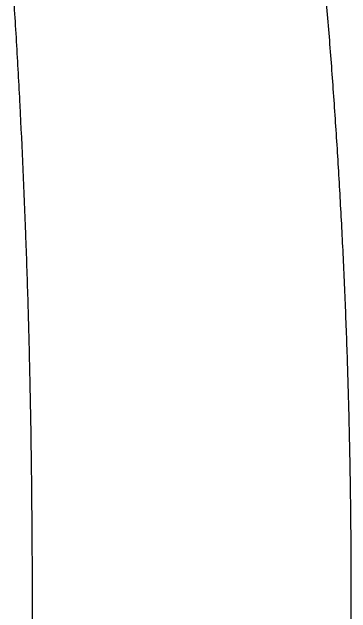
# Model space of a CAD drawing. Extents: x 525 to 609, y 649 to 778.
# Drawn here: x 560.89 to 565.3, y 717.49 to 725.29 of the extents above; entities that cross this region are included whole.
import ezdxf

# ---------------------------------------------------------------- set-up
doc = ezdxf.new("R2010")
doc.units = 0
doc.header["$MEASUREMENT"] = 0
doc.layers.add('1', color=4, linetype='Continuous')

# ---------------------------------------------------------------- blocks, each defined once
blk = doc.blocks.new('JETSETTER')
at = {"layer": '1', "color": 3, "linetype": 'Continuous', "lineweight": 25}
for points, knots in [([(35.7619, 56.6012), (35.7833, 56.3303), (35.8104, 55.92), (35.8334, 55.5063), (35.8483, 55.2301), (35.8555, 55.0917), (35.8909, 54.3992), (35.9164, 53.8424), (35.9478, 53.0017), (35.9572, 52.7206), (35.9741, 52.1569), (35.9816, 51.8744), (36.001, 51.0245), (36.01, 50.455), (36.0188, 49.5969), (36.022, 49.1669), (36.0231, 48.7355), (36.0232, 48.4476), (36.023, 48.3036), (36.0217, 47.8709), (36.0206, 47.582), (36.0162, 47.0032), (36.0131, 46.7134), (36.0009, 45.8431), (35.9891, 45.2617), (35.958, 44.0987), (35.9386, 43.517), (35.9154, 42.9364)], [0, 0, 0, 0, 0.0625, 0.09375, 0.09375, 0.125, 0.125, 0.25, 0.25, 0.3125, 0.3125, 0.375, 0.375, 0.5, 0.5, 0.5625, 0.59375, 0.59375, 0.625, 0.625, 0.6875, 0.6875, 0.75, 0.75, 0.875, 0.875, 1, 1, 1, 1]), ([(39.8187, 56.6129), (39.8413, 56.3565), (39.8628, 56.0991), (39.9036, 55.5843), (39.9229, 55.3269), (39.9594, 54.8106), (39.9765, 54.5519), (40.0087, 54.0325), (40.0237, 53.7719), (40.0515, 53.2494), (40.0644, 52.9876), (40.0877, 52.4639), (40.0983, 52.2016), (40.1173, 51.676), (40.1256, 51.4127), (40.1401, 50.8861), (40.1462, 50.6227), (40.1562, 50.0952), (40.16, 49.8311), (40.1654, 49.303), (40.167, 49.039), (40.1683, 48.2465), (40.1646, 47.7176), (40.1523, 46.9262), (40.1471, 46.6625), (40.1344, 46.1354), (40.1269, 45.8721), (40.1097, 45.3468), (40.1, 45.0846), (40.0783, 44.5614), (40.0664, 44.3004), (40.0534, 44.0396)], [0, 0, 0, 0, 0.0625, 0.0625, 0.125, 0.125, 0.1875, 0.1875, 0.25, 0.25, 0.3125, 0.3125, 0.375, 0.375, 0.4375, 0.4375, 0.5, 0.5, 0.5625, 0.5625, 0.625, 0.625, 0.75, 0.75, 0.8125, 0.8125, 0.875, 0.875, 0.9375, 0.9375, 1, 1, 1, 1])]:
    blk.add_open_spline(points, degree=3, knots=knots, dxfattribs=at)

msp = doc.modelspace()

# ---------------------------------------------------------------- block references
at = {"layer": '1'}
msp.add_blockref('JETSETTER', (525.1273, 669.1243), dxfattribs=at)

doc.saveas('drawing.dxf')
